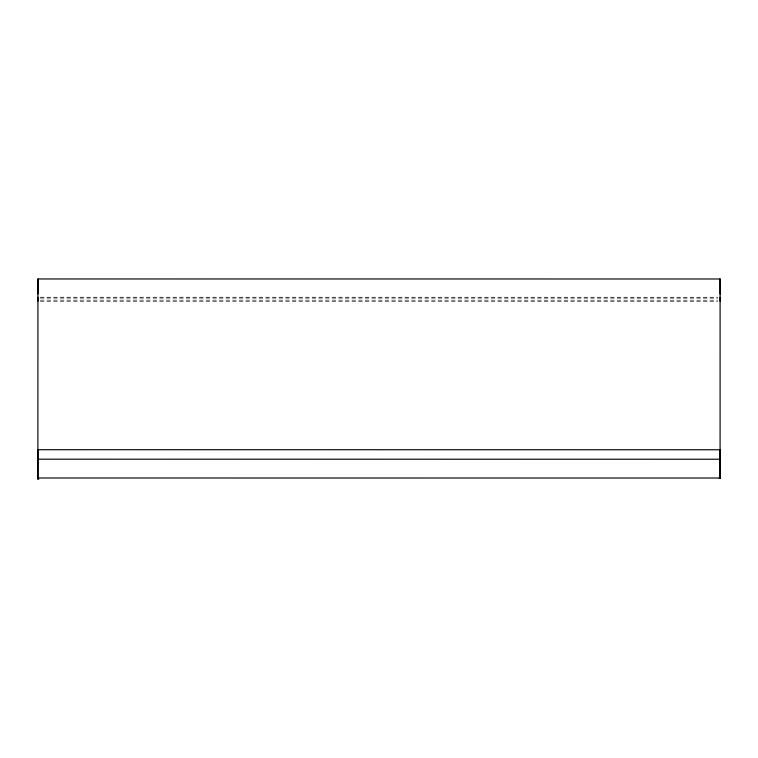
<?xml version="1.0" encoding="UTF-8"?>
<svg xmlns="http://www.w3.org/2000/svg" width="758" height="758" viewBox="0 0 758 758"><rect width="100%" height="100%" fill="white"/><g stroke="black" fill="none" stroke-linecap="round" stroke-linejoin="round"><path stroke-width="0.57" stroke-dasharray="3.79 2.84" d="M40.288 297.212L717.731 297.25M40.288 298.046L717.731 298.084M40.288 300.14L717.731 300.177M40.288 301.248L717.731 301.286"/><path stroke-width="1.14" d="M38.819 479.056L37.9 479.056L37.919 278.963L720.1 278.982M719.162 478.355L720.081 478.355L720.1 279.039M720.081 449.759L37.9 449.702L37.9 479.056M37.9 459.187L720.081 459.225M720.1 301.277L720.1 297.25M720.081 478.023L37.9 477.995M37.919 278.953L37.928 294.009M37.919 301.248L37.919 297.212M720.1 279.143L720.1 294.038M720.081 449.901L720.081 478.355"/></g></svg>
